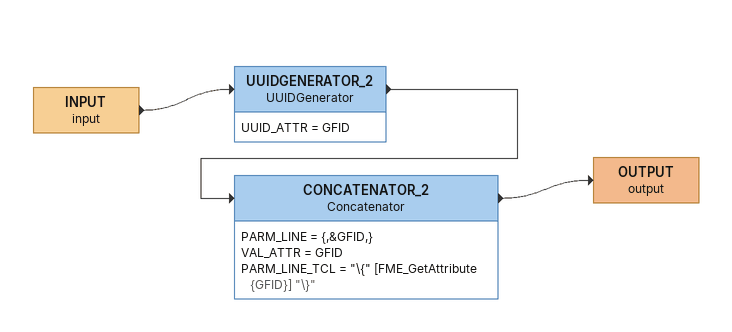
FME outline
INPUT (input)
    -> UUIDGENERATOR_2
UUIDGENERATOR_2: UUIDGenerator
    UUID_ATTR = GFID
    -> CONCATENATOR_2
CONCATENATOR_2: Concatenator
    PARM_LINE = {,&GFID,}
    VAL_ATTR = GFID
    PARM_LINE_TCL = "\{" [FME_GetAttribute {GFID}] "\}"
    -> OUTPUT (output)
OUTPUT (output)
